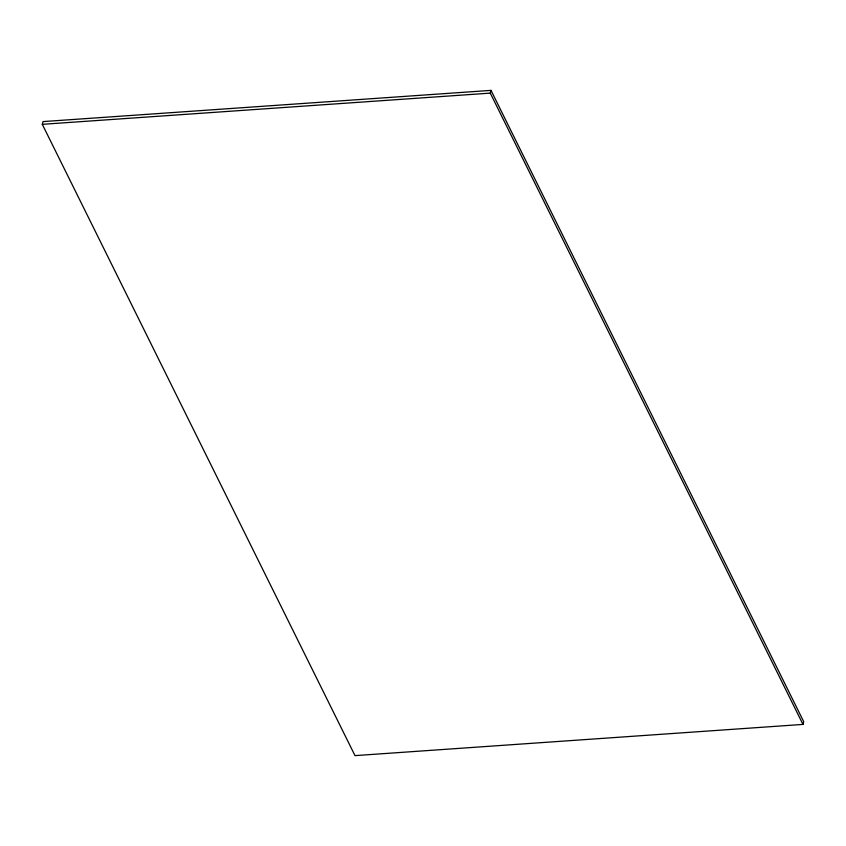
<?xml version="1.0" encoding="UTF-8"?>
<svg xmlns="http://www.w3.org/2000/svg" width="846" height="846" viewBox="0 0 846 846"><rect width="100%" height="100%" fill="white"/><g stroke="black" fill="none" stroke-linecap="round" stroke-linejoin="round"><path stroke-width="1.27" d="M42.3 124.33L43.03 121.591L490.997 90.374L803.7 721.67L802.97 724.409L355.003 755.626L42.3 124.33L490.278 93.123L802.97 724.409M490.278 93.123L490.997 90.374"/></g></svg>
